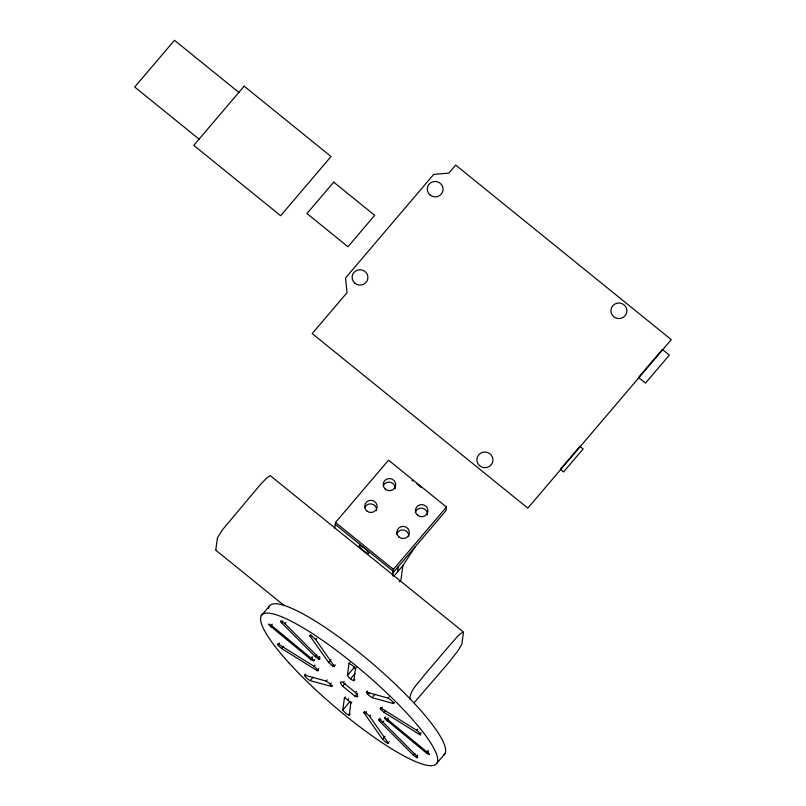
<?xml version="1.0" encoding="UTF-8"?>
<svg xmlns="http://www.w3.org/2000/svg" width="806" height="806" viewBox="0 0 806 806"><rect width="100%" height="100%" fill="white"/><g stroke="black" fill="none" stroke-linecap="round" stroke-linejoin="round"><path stroke-width="1.21" d="M334.722 528.273L335.498 522.469L388.542 460.166L446.474 507.065L446 510.621L392.955 572.915M342.792 710.066L344.404 698.006L346.509 699.014A5.239 1.028 40.4 0 1 347.698 699.92A5.289 1.038 40.4 0 1 348.585 700.666L350.822 703.275L349.23 715.204L347.104 714.247A5.279 1.038 40.4 0 1 345.028 712.595L342.792 710.066L350.257 701.23M347.396 675.488L349.008 663.499L351.114 664.507A5.279 1.038 40.4 0 1 353.189 666.159L355.426 668.768L353.814 680.748L351.708 679.74A5.239 1.028 40.4 0 1 349.663 678.108L347.396 675.488L354.862 666.723M392.562 575.816L393.429 569.368L446.474 507.065M397.57 571.847L398.255 566.689M415.161 546.831L402.869 565.611L400.965 579.907L399.333 581.821M409.841 698.993C410.304 689.452 418.757 682.974 423.865 675.65L451.048 643.742C454.745 640.407 459.027 632.831 463.47 632.398L461.838 644.266L457.788 651.036L448.489 662.905L414.314 702.51M349.21 715.254L350.227 714.035M261.275 615.653L269.234 606.303M271.279 625.305L313.574 660.225A5.289 1.038 40.4 0 1 313.574 660.9L311.076 659.651L268.781 624.741A5.279 1.038 40.4 0 1 268.781 624.056L271.279 625.305L272.277 624.146M271.028 627.229L272.015 626.061M281.425 622.645L280.548 620.963A5.279 1.038 40.4 0 1 281.586 621.204L284.871 623.592L318.753 657.636L319.639 659.308A5.239 1.028 40.4 0 1 318.612 659.076L315.317 656.688L281.425 622.645L282.916 620.892M284.871 623.592L285.858 622.423M278.554 644.196L314.028 666.31L317.04 668.95A5.239 1.028 40.4 0 1 318.058 670.35L318.088 670.975L317.03 670.582L281.546 648.467L278.533 645.828A5.279 1.038 40.4 0 1 277.506 644.417C276.992 642.856 279.722 645.334 279.541 643.027M281.546 648.467L283.541 646.13M309.957 635.944L309.867 635.289L310.683 635.521A5.279 1.038 40.4 0 1 312.476 636.609L315.66 639.49L334.53 666.602L333.593 666.451A5.239 1.028 40.4 0 1 332.626 665.917A5.289 1.038 40.4 0 1 331.8 665.363L328.606 662.482L309.957 635.944L310.955 634.775M315.66 639.49L316.657 638.322M311.328 657.736L312.325 656.568M311.076 659.651L312.567 657.898M315.317 656.688L316.808 654.935M313.705 660.718L314.703 659.55M318.753 657.636L319.75 656.467M330.883 684.919L331.84 686.541L310.169 680.667L307.207 678.592A5.279 1.038 40.4 0 1 305.414 676.828L304.416 675.327L305.716 674.028M319.156 659.288L320.143 658.119M314.028 666.31L315.025 665.141M393.781 576.29L402.869 565.611M317.03 670.582L318.017 669.413M317.745 669.826L318.743 668.658M310.169 680.667L313.151 677.161M328.606 662.482L331.095 659.56M332.626 665.917L333.624 664.749M334.309 666.038L335.306 664.869M304.728 675.196L326.128 681.08L327.125 679.911M330.188 684.183L331.185 683.014M348.988 663.56L349.985 662.391M331.578 686.551L332.566 685.382M357.552 693.291L355.063 696.213L342.671 686.178A11.284 2.217 40.4 0 1 343.155 682.541L344.152 681.372M355.426 668.768L356.423 667.6M342.671 686.178L345.159 683.266M350.519 678.833L354.993 673.574M353.834 680.697L354.831 679.529M344.384 698.056L345.381 696.898M347.698 699.92L348.696 698.752M355.063 696.213A11.284 2.217 40.4 0 0 355.547 692.576L356.544 691.407M350.822 703.275L351.819 702.107M367.335 693.835L366.337 692.344L367.637 691.044M368.03 694.581L369.521 692.828M367.355 693.855A5.239 1.028 40.4 0 0 369.128 695.608L372.09 697.684L375.072 694.178M366.418 713.391L369.611 716.272L388.482 743.303L387.535 743.233A5.279 1.038 40.4 0 1 385.742 742.145L382.548 739.263L363.909 712.716L364.896 711.557M365.592 712.836L366.589 711.668M369.611 716.272L370.599 715.103M366.639 692.213L388.049 698.087L389.036 696.928M380.472 708.927L381.47 707.759M381.188 708.172L416.672 730.296L419.684 732.926A5.279 1.038 40.4 0 1 420.712 734.337L420.732 734.951L419.664 734.558L384.19 712.444L381.178 709.804A5.239 1.028 40.4 0 1 380.16 708.414C379.596 706.832 382.376 709.31 382.185 707.003M384.19 712.444L385.681 710.691M379.062 719.466L380.059 718.297M372.09 697.684L393.489 703.567L394.487 702.399M379.465 721.128L378.508 719.486A5.239 1.028 40.4 0 1 379.606 719.677L382.9 722.075L416.793 756.119L417.669 757.791A5.279 1.038 40.4 0 1 416.631 757.559L413.347 755.172L379.465 721.128L380.956 719.375M384.512 718.035A5.289 1.038 40.4 0 1 384.643 717.854L387.142 719.103L429.437 754.023A5.279 1.038 40.4 0 1 429.437 754.698L426.938 753.449L384.643 718.529A5.239 1.028 40.4 0 1 384.512 718.035L385.51 716.866M382.9 722.075L383.898 720.907M387.142 719.103L388.139 717.934M386.89 721.027L388.381 719.274M382.548 739.263L385.036 736.341M388.25 742.82L389.248 741.651M416.672 730.296L417.669 729.128M419.664 734.558L421.155 732.805M413.347 755.172L414.848 753.419M416.793 756.119L417.79 754.95M427.19 751.535L428.188 750.366M426.938 753.449L428.429 751.696M436.943 763.111L444.892 753.761M216.502 550.186L215.786 549.833L217.408 537.955L222.496 529.764L260.288 484.708L266.937 477.797L270.242 475.621L463.349 631.944M393.6 703.588L392.804 701.935A5.279 1.038 40.4 0 0 391.011 700.162L388.049 698.087M326.128 681.08L329.09 683.145A5.239 1.028 40.4 0 1 330.863 684.899M238.858 92.408L174.489 40.3L134.703 87.028L199.072 139.136M335.498 522.469L393.429 569.368M335.236 524.384L393.167 571.283M215.907 550.286L284.175 605.548M343.155 682.541L355.547 692.576M363.909 712.716L363.728 712.101L364.624 712.303A5.239 1.028 40.4 0 1 366.398 713.381M268.559 608.379A114.744 22.528 40.4 0 1 368.654 660.336A114.744 22.528 40.4 0 1 443.451 755.282M364.705 507.488A6.257 6.085 7.6 0 1 376.664 510.682M383.273 485.686A6.257 6.085 7.6 0 1 395.222 488.869M415.241 512.304A6.257 6.085 7.6 0 1 427.412 514.923M396.673 534.106A6.257 6.085 7.6 0 1 408.884 536.111M412.078 480.487A12.513 2.458 40.4 0 1 412.944 481.021M416.551 483.6A12.513 2.458 40.4 0 1 420.944 487.368M244.158 86.182L193.762 145.362L280.659 215.716L331.054 156.525L244.158 86.182M333.704 182.146L306.975 213.54L347.96 246.727L374.699 215.333L333.704 182.146M433.719 174.398L345.562 277.929L347.023 292.669L312.194 333.573L527.819 508.133L671.297 339.648L455.672 165.079L448.841 173.099L433.719 174.398M662.371 349.441L638.513 377.45L645.495 383.102L669.353 355.083L662.371 349.441M579.947 446.323L560.341 469.334L563.555 471.933L583.151 448.912L579.947 446.323M288.971 662.905A114.744 22.528 40.4 0 0 435.492 764.632A114.744 22.528 40.4 0 0 322.853 640.599A114.744 22.528 40.4 0 0 288.971 662.905M366.72 510.893A6.257 6.085 7.6 0 0 377.027 507.74A6.257 6.085 7.6 0 0 368.997 500.597A6.257 6.085 7.6 0 0 366.72 510.893M385.288 489.091A6.257 6.085 7.6 0 0 395.595 485.927A6.257 6.085 7.6 0 0 387.565 478.794A6.257 6.085 7.6 0 0 385.288 489.091M417.468 515.145A6.257 6.085 7.6 0 0 427.785 511.981A6.257 6.085 7.6 0 0 419.745 504.848A6.257 6.085 7.6 0 0 417.468 515.145M398.899 536.947A6.257 6.085 7.6 0 0 409.216 533.794A6.257 6.085 7.6 0 0 401.187 526.65A6.257 6.085 7.6 0 0 398.899 536.947M360.705 548.02A6.257 1.229 40.4 0 0 368.695 553.571A6.257 1.229 40.4 0 0 362.559 546.811A6.257 1.229 40.4 0 0 360.705 548.02M613.507 316.496A8 7.788 7.6 0 0 626.705 312.486A8 7.788 7.6 0 0 616.459 303.338A8 7.788 7.6 0 0 613.507 316.496M479.489 465.586A8.04 7.818 7.6 0 0 492.768 461.626A8.04 7.818 7.6 0 0 482.522 452.378A8.04 7.818 7.6 0 0 479.489 465.586M429.86 194.84A7.919 7.697 7.6 0 0 442.907 190.841A7.919 7.697 7.6 0 0 432.751 181.813A7.919 7.697 7.6 0 0 429.86 194.84M354.711 283.067A7.899 7.687 7.6 0 0 367.738 279.078A7.899 7.687 7.6 0 0 357.592 270.07A7.899 7.687 7.6 0 0 354.711 283.067"/></g></svg>
